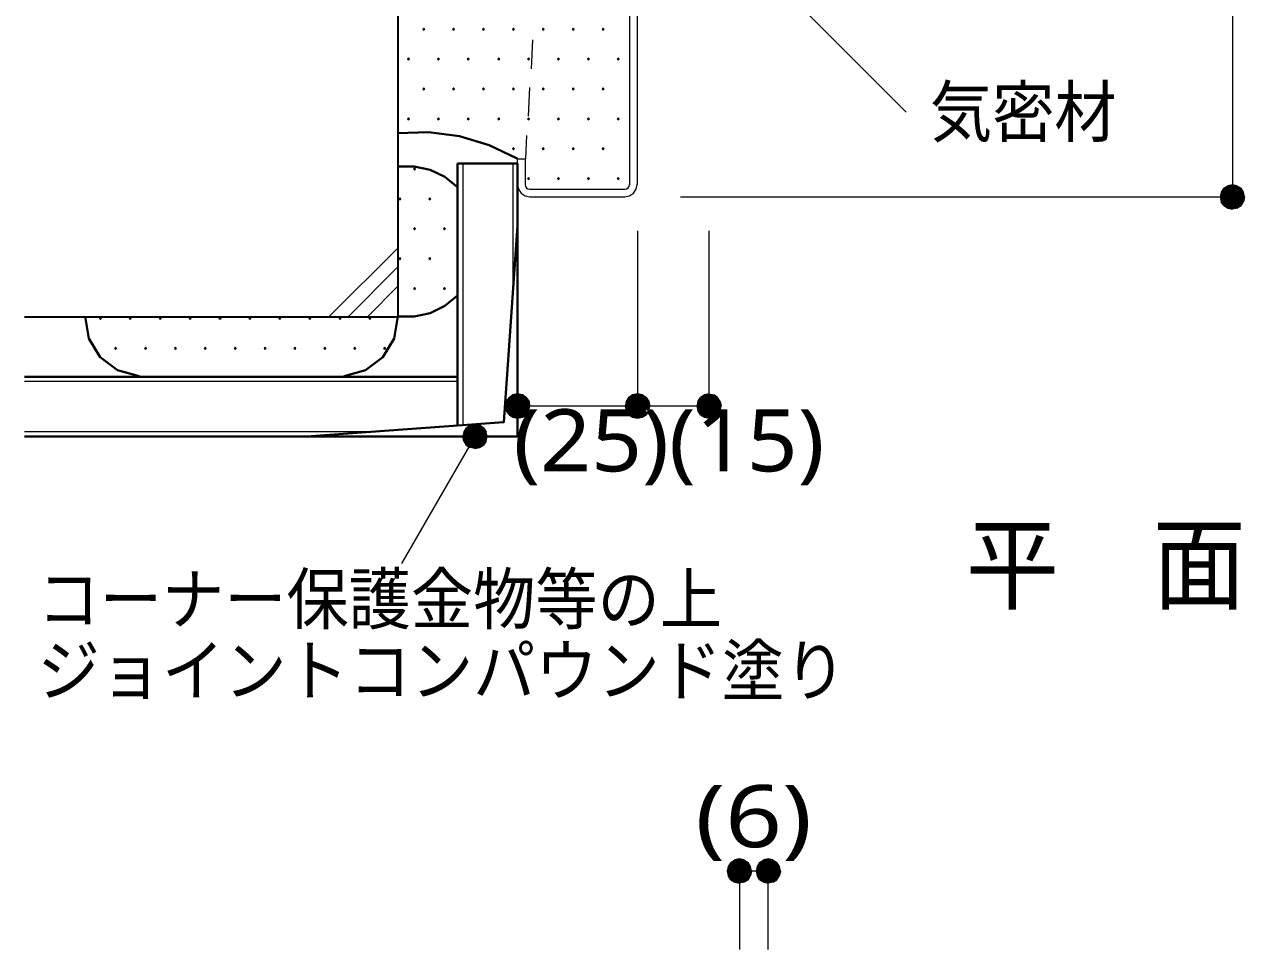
# Model space of a CAD drawing. Header units: millimetres. Extents: x 0 to 420, y 0 to 297.
# Drawn here: x 46.4 to 97.3, y 77.8 to 116.4 of the extents above; entities that cross this region are included whole.
import ezdxf
from ezdxf.enums import TextEntityAlignment as Align

# ---------------------------------------------------------------- set-up
doc = ezdxf.new("R2010")
doc.units = ezdxf.units.MM
doc.styles.add('kst32b', font='NotoSansJP-Variable.ttf')

msp = doc.modelspace()

# ---------------------------------------------------------------- hatches: boundary and pattern name
for points in [[(63.056, 116.268), (63.034, 116.247), (63.013, 116.226), (63.034, 116.205), (63.056, 116.184), (63.077, 116.205), (63.098, 116.226), (63.077, 116.247), (63.056, 116.268)], [(64.304, 116.268), (64.283, 116.247), (64.262, 116.226), (64.283, 116.205), (64.304, 116.184), (64.326, 116.205), (64.347, 116.226), (64.326, 116.247), (64.304, 116.268)], [(65.553, 116.268), (65.532, 116.247), (65.511, 116.226), (65.532, 116.205), (65.553, 116.184), (65.574, 116.205), (65.596, 116.226), (65.574, 116.247), (65.553, 116.268)], [(66.802, 116.268), (66.781, 116.247), (66.76, 116.226), (66.781, 116.205), (66.802, 116.184), (66.823, 116.205), (66.844, 116.226), (66.823, 116.247), (66.802, 116.268)], [(68.051, 116.268), (68.03, 116.247), (68.009, 116.226), (68.03, 116.205), (68.051, 116.184), (68.072, 116.205), (68.093, 116.226), (68.072, 116.247), (68.051, 116.268)], [(69.3, 116.268), (69.279, 116.247), (69.257, 116.226), (69.279, 116.205), (69.3, 116.184), (69.321, 116.205), (69.342, 116.226), (69.321, 116.247), (69.3, 116.268)], [(70.549, 116.268), (70.527, 116.247), (70.506, 116.226), (70.527, 116.205), (70.549, 116.184), (70.57, 116.205), (70.591, 116.226), (70.57, 116.247), (70.549, 116.268)], [(62.421, 115.02), (62.399, 114.998), (62.378, 114.977), (62.399, 114.956), (62.421, 114.935), (62.442, 114.956), (62.463, 114.977), (62.442, 114.998), (62.421, 115.02)], [(63.669, 115.02), (63.648, 114.998), (63.627, 114.977), (63.648, 114.956), (63.669, 114.935), (63.691, 114.956), (63.712, 114.977), (63.691, 114.998), (63.669, 115.02)], [(64.918, 115.02), (64.897, 114.998), (64.876, 114.977), (64.897, 114.956), (64.918, 114.935), (64.939, 114.956), (64.961, 114.977), (64.939, 114.998), (64.918, 115.02)], [(66.188, 115.02), (66.167, 114.998), (66.146, 114.977), (66.167, 114.956), (66.188, 114.935), (66.209, 114.956), (66.231, 114.977), (66.209, 114.998), (66.188, 115.02)], [(67.437, 115.02), (67.416, 114.998), (67.395, 114.977), (67.416, 114.956), (67.437, 114.935), (67.458, 114.956), (67.479, 114.977), (67.458, 114.998), (67.437, 115.02)], [(68.686, 115.02), (68.665, 114.998), (68.644, 114.977), (68.665, 114.956), (68.686, 114.935), (68.707, 114.956), (68.728, 114.977), (68.707, 114.998), (68.686, 115.02)], [(69.935, 115.02), (69.913, 114.998), (69.892, 114.977), (69.913, 114.956), (69.935, 114.935), (69.956, 114.956), (69.977, 114.977), (69.956, 114.998), (69.935, 115.02)], [(71.184, 115.02), (71.162, 114.998), (71.141, 114.977), (71.162, 114.956), (71.184, 114.935), (71.205, 114.956), (71.226, 114.977), (71.205, 114.998), (71.184, 115.02)], [(63.056, 113.771), (63.034, 113.75), (63.013, 113.729), (63.034, 113.707), (63.056, 113.686), (63.077, 113.707), (63.098, 113.729), (63.077, 113.75), (63.056, 113.771)], [(64.304, 113.771), (64.283, 113.75), (64.262, 113.729), (64.283, 113.707), (64.304, 113.686), (64.326, 113.707), (64.347, 113.729), (64.326, 113.75), (64.304, 113.771)], [(65.553, 113.771), (65.532, 113.75), (65.511, 113.729), (65.532, 113.707), (65.553, 113.686), (65.574, 113.707), (65.596, 113.729), (65.574, 113.75), (65.553, 113.771)], [(66.802, 113.771), (66.781, 113.75), (66.76, 113.729), (66.781, 113.707), (66.802, 113.686), (66.823, 113.707), (66.844, 113.729), (66.823, 113.75), (66.802, 113.771)], [(68.051, 113.771), (68.03, 113.75), (68.009, 113.729), (68.03, 113.707), (68.051, 113.686), (68.072, 113.707), (68.093, 113.729), (68.072, 113.75), (68.051, 113.771)], [(69.3, 113.771), (69.279, 113.75), (69.257, 113.729), (69.279, 113.707), (69.3, 113.686), (69.321, 113.707), (69.342, 113.729), (69.321, 113.75), (69.3, 113.771)], [(70.549, 113.771), (70.527, 113.75), (70.506, 113.729), (70.527, 113.707), (70.549, 113.686), (70.57, 113.707), (70.591, 113.729), (70.57, 113.75), (70.549, 113.771)], [(62.421, 112.522), (62.399, 112.501), (62.378, 112.48), (62.399, 112.459), (62.421, 112.437), (62.442, 112.459), (62.463, 112.48), (62.442, 112.501), (62.421, 112.522)], [(63.669, 112.522), (63.648, 112.501), (63.627, 112.48), (63.648, 112.459), (63.669, 112.437), (63.691, 112.459), (63.712, 112.48), (63.691, 112.501), (63.669, 112.522)], [(64.918, 112.522), (64.897, 112.501), (64.876, 112.48), (64.897, 112.459), (64.918, 112.437), (64.939, 112.459), (64.961, 112.48), (64.939, 112.501), (64.918, 112.522)], [(66.188, 112.522), (66.167, 112.501), (66.146, 112.48), (66.167, 112.459), (66.188, 112.437), (66.209, 112.459), (66.231, 112.48), (66.209, 112.501), (66.188, 112.522)], [(67.437, 112.522), (67.416, 112.501), (67.395, 112.48), (67.416, 112.459), (67.437, 112.437), (67.458, 112.459), (67.479, 112.48), (67.458, 112.501), (67.437, 112.522)], [(68.686, 112.522), (68.665, 112.501), (68.644, 112.48), (68.665, 112.459), (68.686, 112.437), (68.707, 112.459), (68.728, 112.48), (68.707, 112.501), (68.686, 112.522)], [(69.935, 112.522), (69.913, 112.501), (69.892, 112.48), (69.913, 112.459), (69.935, 112.437), (69.956, 112.459), (69.977, 112.48), (69.956, 112.501), (69.935, 112.522)], [(71.184, 112.522), (71.162, 112.501), (71.141, 112.48), (71.162, 112.459), (71.184, 112.437), (71.205, 112.459), (71.226, 112.48), (71.205, 112.501), (71.184, 112.522)], [(66.802, 111.273), (66.781, 111.252), (66.76, 111.231), (66.781, 111.21), (66.802, 111.188), (66.823, 111.21), (66.844, 111.231), (66.823, 111.252), (66.802, 111.273)], [(68.051, 111.273), (68.03, 111.252), (68.009, 111.231), (68.03, 111.21), (68.051, 111.188), (68.072, 111.21), (68.093, 111.231), (68.072, 111.252), (68.051, 111.273)], [(69.3, 111.273), (69.279, 111.252), (69.257, 111.231), (69.279, 111.21), (69.3, 111.188), (69.321, 111.21), (69.342, 111.231), (69.321, 111.252), (69.3, 111.273)], [(70.549, 111.273), (70.527, 111.252), (70.506, 111.231), (70.527, 111.21), (70.549, 111.188), (70.57, 111.21), (70.591, 111.231), (70.57, 111.252), (70.549, 111.273)], [(62.675, 110.427), (62.653, 110.405), (62.632, 110.384), (62.653, 110.363), (62.675, 110.342), (62.696, 110.363), (62.717, 110.384), (62.696, 110.405), (62.675, 110.427)], [(67.437, 110.024), (67.416, 110.003), (67.395, 109.982), (67.416, 109.961), (67.437, 109.94), (67.458, 109.961), (67.479, 109.982), (67.458, 110.003), (67.437, 110.024)], [(68.686, 110.024), (68.665, 110.003), (68.644, 109.982), (68.665, 109.961), (68.686, 109.94), (68.707, 109.961), (68.728, 109.982), (68.707, 110.003), (68.686, 110.024)], [(69.935, 110.024), (69.913, 110.003), (69.892, 109.982), (69.913, 109.961), (69.935, 109.94), (69.956, 109.961), (69.977, 109.982), (69.956, 110.003), (69.935, 110.024)], [(71.184, 110.024), (71.162, 110.003), (71.141, 109.982), (71.162, 109.961), (71.184, 109.94), (71.205, 109.961), (71.226, 109.982), (71.205, 110.003), (71.184, 110.024)], [(62.061, 109.178), (62.04, 109.156), (62.018, 109.135), (62.04, 109.114), (62.061, 109.093), (62.082, 109.114), (62.103, 109.135), (62.082, 109.156), (62.061, 109.178)], [(63.31, 109.178), (63.288, 109.156), (63.267, 109.135), (63.288, 109.114), (63.31, 109.093), (63.331, 109.114), (63.352, 109.135), (63.331, 109.156), (63.31, 109.178)], [(96.372, 109.411), (96.329, 109.22), (96.837, 109.22), (96.372, 109.411)], [(62.675, 107.929), (62.653, 107.908), (62.632, 107.887), (62.653, 107.865), (62.675, 107.844), (62.696, 107.865), (62.717, 107.887), (62.696, 107.908), (62.675, 107.929)], [(63.923, 107.929), (63.902, 107.908), (63.881, 107.887), (63.902, 107.865), (63.923, 107.844), (63.945, 107.865), (63.966, 107.887), (63.945, 107.908), (63.923, 107.929)], [(62.061, 106.68), (62.04, 106.659), (62.018, 106.638), (62.04, 106.616), (62.061, 106.595), (62.082, 106.616), (62.103, 106.638), (62.082, 106.659), (62.061, 106.68)], [(63.31, 106.68), (63.288, 106.659), (63.267, 106.638), (63.288, 106.616), (63.31, 106.595), (63.331, 106.616), (63.352, 106.638), (63.331, 106.659), (63.31, 106.68)], [(62.675, 105.431), (62.653, 105.41), (62.632, 105.389), (62.653, 105.368), (62.675, 105.346), (62.696, 105.368), (62.717, 105.389), (62.696, 105.41), (62.675, 105.431)], [(63.923, 105.431), (63.902, 105.41), (63.881, 105.389), (63.902, 105.368), (63.923, 105.346), (63.945, 105.368), (63.966, 105.389), (63.945, 105.41), (63.923, 105.431)], [(49.551, 104.182), (49.53, 104.161), (49.509, 104.14), (49.53, 104.119), (49.551, 104.098), (49.572, 104.119), (49.594, 104.14), (49.572, 104.161), (49.551, 104.182)], [(50.8, 104.182), (50.779, 104.161), (50.758, 104.14), (50.779, 104.119), (50.8, 104.098), (50.821, 104.119), (50.842, 104.14), (50.821, 104.161), (50.8, 104.182)], [(52.049, 104.182), (52.028, 104.161), (52.007, 104.14), (52.028, 104.119), (52.049, 104.098), (52.07, 104.119), (52.091, 104.14), (52.07, 104.161), (52.049, 104.182)], [(53.298, 104.182), (53.277, 104.161), (53.255, 104.14), (53.277, 104.119), (53.298, 104.098), (53.319, 104.119), (53.34, 104.14), (53.319, 104.161), (53.298, 104.182)], [(54.546, 104.182), (54.525, 104.161), (54.504, 104.14), (54.525, 104.119), (54.546, 104.098), (54.568, 104.119), (54.589, 104.14), (54.568, 104.161), (54.546, 104.182)], [(55.795, 104.182), (55.774, 104.161), (55.753, 104.14), (55.774, 104.119), (55.795, 104.098), (55.816, 104.119), (55.838, 104.14), (55.816, 104.161), (55.795, 104.182)], [(57.044, 104.182), (57.023, 104.161), (57.002, 104.14), (57.023, 104.119), (57.044, 104.098), (57.065, 104.119), (57.087, 104.14), (57.065, 104.161), (57.044, 104.182)], [(58.293, 104.182), (58.272, 104.161), (58.251, 104.14), (58.272, 104.119), (58.293, 104.098), (58.314, 104.119), (58.335, 104.14), (58.314, 104.161), (58.293, 104.182)], [(59.563, 104.182), (59.542, 104.161), (59.521, 104.14), (59.542, 104.119), (59.563, 104.098), (59.584, 104.119), (59.605, 104.14), (59.584, 104.161), (59.563, 104.182)], [(60.812, 104.182), (60.791, 104.161), (60.77, 104.14), (60.791, 104.119), (60.812, 104.098), (60.833, 104.119), (60.854, 104.14), (60.833, 104.161), (60.812, 104.182)], [(50.186, 102.934), (50.165, 102.912), (50.144, 102.891), (50.165, 102.87), (50.186, 102.849), (50.207, 102.87), (50.229, 102.891), (50.207, 102.912), (50.186, 102.934)], [(51.435, 102.934), (51.414, 102.912), (51.393, 102.891), (51.414, 102.87), (51.435, 102.849), (51.456, 102.87), (51.477, 102.891), (51.456, 102.912), (51.435, 102.934)], [(52.684, 102.934), (52.663, 102.912), (52.641, 102.891), (52.663, 102.87), (52.684, 102.849), (52.705, 102.87), (52.726, 102.891), (52.705, 102.912), (52.684, 102.934)], [(53.933, 102.934), (53.912, 102.912), (53.89, 102.891), (53.912, 102.87), (53.933, 102.849), (53.954, 102.87), (53.975, 102.891), (53.954, 102.912), (53.933, 102.934)], [(55.182, 102.934), (55.16, 102.912), (55.139, 102.891), (55.16, 102.87), (55.182, 102.849), (55.203, 102.87), (55.224, 102.891), (55.203, 102.912), (55.182, 102.934)], [(56.43, 102.934), (56.409, 102.912), (56.388, 102.891), (56.409, 102.87), (56.43, 102.849), (56.452, 102.87), (56.473, 102.891), (56.452, 102.912), (56.43, 102.934)], [(57.679, 102.934), (57.658, 102.912), (57.637, 102.891), (57.658, 102.87), (57.679, 102.849), (57.7, 102.87), (57.721, 102.891), (57.7, 102.912), (57.679, 102.934)], [(58.928, 102.934), (58.907, 102.912), (58.886, 102.891), (58.907, 102.87), (58.928, 102.849), (58.949, 102.87), (58.97, 102.891), (58.949, 102.912), (58.928, 102.934)], [(60.177, 102.934), (60.156, 102.912), (60.135, 102.891), (60.156, 102.87), (60.177, 102.849), (60.198, 102.87), (60.219, 102.891), (60.198, 102.912), (60.177, 102.934)], [(61.426, 102.934), (61.404, 102.912), (61.383, 102.891), (61.404, 102.87), (61.426, 102.849), (61.447, 102.87), (61.468, 102.891), (61.447, 102.912), (61.426, 102.934)], [(67.183, 100.944), (66.971, 100.986), (66.971, 100.478), (67.183, 100.944)], [(66.781, 100.012), (66.971, 99.97), (66.971, 100.478), (66.781, 100.012)], [(71.776, 100.012), (71.988, 99.97), (71.988, 100.478), (71.776, 100.012)], [(74.782, 100.012), (74.972, 99.97), (74.972, 100.478), (74.782, 100.012)], [(65.384, 99.674), (65.193, 99.716), (65.193, 99.208), (65.384, 99.674)], [(75.777, 81.238), (75.734, 81.047), (76.242, 81.047), (75.777, 81.238)], [(76.983, 81.238), (76.941, 81.047), (77.449, 81.047), (76.983, 81.238)]]:
    msp.add_hatch(color=7).paths.add_polyline_path(points)
h = msp.add_hatch(color=7)
h.paths.add_polyline_path([(96.837, 109.728), (96.647, 109.686), (96.837, 109.22), (96.837, 109.728)])
h.paths.add_polyline_path([(96.647, 109.686), (96.837, 109.22), (96.478, 109.58), (96.647, 109.686)])
h.paths.add_polyline_path([(96.837, 109.22), (96.478, 109.58), (96.372, 109.411), (96.837, 109.22)])
h = msp.add_hatch(color=7)
h.paths.add_polyline_path([(97.303, 109.411), (97.197, 109.58), (96.837, 109.22), (97.303, 109.411)])
h.paths.add_polyline_path([(97.197, 109.58), (96.837, 109.22), (97.028, 109.686), (97.197, 109.58)])
h.paths.add_polyline_path([(96.837, 109.22), (97.028, 109.686), (96.837, 109.728), (96.837, 109.22)])
h = msp.add_hatch(color=7)
h.paths.add_polyline_path([(96.329, 109.22), (96.372, 109.008), (96.837, 109.22), (96.329, 109.22)])
h.paths.add_polyline_path([(96.372, 109.008), (96.837, 109.22), (96.478, 108.86), (96.372, 109.008)])
h.paths.add_polyline_path([(96.837, 109.22), (96.478, 108.86), (96.647, 108.754), (96.837, 109.22)])
h = msp.add_hatch(color=7)
h.paths.add_polyline_path([(96.647, 108.754), (96.837, 108.712), (96.837, 109.22), (96.647, 108.754)])
h.paths.add_polyline_path([(96.837, 108.712), (96.837, 109.22), (97.028, 108.754), (96.837, 108.712)])
h.paths.add_polyline_path([(96.837, 109.22), (97.028, 108.754), (97.197, 108.86), (96.837, 109.22)])
h = msp.add_hatch(color=7)
h.paths.add_polyline_path([(97.197, 108.86), (97.303, 109.008), (96.837, 109.22), (97.197, 108.86)])
h.paths.add_polyline_path([(97.303, 109.008), (96.837, 109.22), (97.346, 109.22), (97.303, 109.008)])
h.paths.add_polyline_path([(96.837, 109.22), (97.346, 109.22), (97.303, 109.411), (96.837, 109.22)])
h = msp.add_hatch(color=7)
h.paths.add_polyline_path([(66.781, 100.944), (66.633, 100.838), (66.971, 100.478), (66.781, 100.944)])
h.paths.add_polyline_path([(66.633, 100.838), (66.971, 100.478), (66.506, 100.669), (66.633, 100.838)])
h.paths.add_polyline_path([(66.971, 100.478), (66.506, 100.669), (66.485, 100.478), (66.971, 100.478)])
h = msp.add_hatch(color=7)
h.paths.add_polyline_path([(66.971, 100.986), (66.781, 100.944), (66.971, 100.478), (66.971, 100.986)])
h.paths.add_polyline_path([(66.781, 100.944), (66.971, 100.478), (66.633, 100.838), (66.781, 100.944)])
h.paths.add_polyline_path([(66.971, 100.478), (66.633, 100.838), (66.506, 100.669), (66.971, 100.478)])
h = msp.add_hatch(color=7)
h.paths.add_polyline_path([(67.331, 100.838), (67.183, 100.944), (66.971, 100.478), (67.331, 100.838)])
h.paths.add_polyline_path([(67.183, 100.944), (66.971, 100.478), (66.971, 100.986), (67.183, 100.944)])
h.paths.add_polyline_path([(66.971, 100.478), (66.971, 100.986), (66.781, 100.944), (66.971, 100.478)])
h = msp.add_hatch(color=7)
h.paths.add_polyline_path([(67.479, 100.478), (67.458, 100.669), (66.971, 100.478), (67.479, 100.478)])
h.paths.add_polyline_path([(67.458, 100.669), (66.971, 100.478), (67.331, 100.838), (67.458, 100.669)])
h.paths.add_polyline_path([(66.971, 100.478), (67.331, 100.838), (67.183, 100.944), (66.971, 100.478)])
h = msp.add_hatch(color=7)
h.paths.add_polyline_path([(71.776, 100.944), (71.628, 100.838), (71.988, 100.478), (71.776, 100.944)])
h.paths.add_polyline_path([(71.628, 100.838), (71.988, 100.478), (71.522, 100.669), (71.628, 100.838)])
h.paths.add_polyline_path([(71.988, 100.478), (71.522, 100.669), (71.48, 100.478), (71.988, 100.478)])
h = msp.add_hatch(color=7)
h.paths.add_polyline_path([(71.988, 100.986), (71.776, 100.944), (71.988, 100.478), (71.988, 100.986)])
h.paths.add_polyline_path([(71.776, 100.944), (71.988, 100.478), (71.628, 100.838), (71.776, 100.944)])
h.paths.add_polyline_path([(71.988, 100.478), (71.628, 100.838), (71.522, 100.669), (71.988, 100.478)])
h = msp.add_hatch(color=7)
h.paths.add_polyline_path([(72.178, 100.944), (71.988, 100.986), (71.988, 100.478), (72.178, 100.944)])
h.paths.add_polyline_path([(71.988, 100.986), (71.988, 100.478), (71.776, 100.944), (71.988, 100.986)])
h.paths.add_polyline_path([(71.988, 100.478), (71.776, 100.944), (71.628, 100.838), (71.988, 100.478)])
h = msp.add_hatch(color=7)
h.paths.add_polyline_path([(72.348, 100.838), (72.178, 100.944), (71.988, 100.478), (72.348, 100.838)])
h.paths.add_polyline_path([(72.178, 100.944), (71.988, 100.478), (71.988, 100.986), (72.178, 100.944)])
h.paths.add_polyline_path([(71.988, 100.478), (71.988, 100.986), (71.776, 100.944), (71.988, 100.478)])
h = msp.add_hatch(color=7)
h.paths.add_polyline_path([(72.348, 100.838), (72.178, 100.944), (71.988, 100.478), (72.348, 100.838)])
h.paths.add_polyline_path([(72.178, 100.944), (71.988, 100.478), (71.988, 100.986), (72.178, 100.944)])
h = msp.add_hatch(color=7)
h.paths.add_polyline_path([(72.496, 100.478), (72.454, 100.669), (71.988, 100.478), (72.496, 100.478)])
h.paths.add_polyline_path([(72.454, 100.669), (71.988, 100.478), (72.348, 100.838), (72.454, 100.669)])
h.paths.add_polyline_path([(71.988, 100.478), (72.348, 100.838), (72.178, 100.944), (71.988, 100.478)])
h = msp.add_hatch(color=7)
h.paths.add_polyline_path([(74.782, 100.944), (74.612, 100.838), (74.972, 100.478), (74.782, 100.944)])
h.paths.add_polyline_path([(74.612, 100.838), (74.972, 100.478), (74.507, 100.669), (74.612, 100.838)])
h.paths.add_polyline_path([(74.972, 100.478), (74.507, 100.669), (74.464, 100.478), (74.972, 100.478)])
h = msp.add_hatch(color=7)
h.paths.add_polyline_path([(75.332, 100.838), (75.184, 100.944), (74.972, 100.478), (75.332, 100.838)])
h.paths.add_polyline_path([(75.184, 100.944), (74.972, 100.478), (74.972, 100.986), (75.184, 100.944)])
h.paths.add_polyline_path([(74.972, 100.478), (74.972, 100.986), (74.782, 100.944), (74.972, 100.478)])
h = msp.add_hatch(color=7)
h.paths.add_polyline_path([(66.506, 100.669), (66.485, 100.478), (66.971, 100.478), (66.506, 100.669)])
h.paths.add_polyline_path([(66.485, 100.478), (66.971, 100.478), (66.506, 100.288), (66.485, 100.478)])
h.paths.add_polyline_path([(66.971, 100.478), (66.506, 100.288), (66.633, 100.118), (66.971, 100.478)])
h = msp.add_hatch(color=7)
h.paths.add_polyline_path([(66.485, 100.478), (66.506, 100.288), (66.971, 100.478), (66.485, 100.478)])
h.paths.add_polyline_path([(66.506, 100.288), (66.971, 100.478), (66.633, 100.118), (66.506, 100.288)])
h.paths.add_polyline_path([(66.971, 100.478), (66.633, 100.118), (66.781, 100.012), (66.971, 100.478)])
h = msp.add_hatch(color=7)
h.paths.add_polyline_path([(66.633, 100.118), (66.781, 100.012), (66.971, 100.478), (66.633, 100.118)])
h.paths.add_polyline_path([(66.781, 100.012), (66.971, 100.478), (66.971, 99.97), (66.781, 100.012)])
h.paths.add_polyline_path([(66.971, 100.478), (66.971, 99.97), (67.183, 100.012), (66.971, 100.478)])
h = msp.add_hatch(color=7)
h.paths.add_polyline_path([(67.458, 100.288), (67.479, 100.478), (66.971, 100.478), (67.458, 100.288)])
h.paths.add_polyline_path([(67.479, 100.478), (66.971, 100.478), (67.458, 100.669), (67.479, 100.478)])
h.paths.add_polyline_path([(66.971, 100.478), (67.458, 100.669), (67.331, 100.838), (66.971, 100.478)])
h = msp.add_hatch(color=7)
h.paths.add_polyline_path([(66.971, 99.97), (67.183, 100.012), (66.971, 100.478), (66.971, 99.97)])
h.paths.add_polyline_path([(67.183, 100.012), (66.971, 100.478), (67.331, 100.118), (67.183, 100.012)])
h.paths.add_polyline_path([(66.971, 100.478), (67.331, 100.118), (67.458, 100.288), (66.971, 100.478)])
h = msp.add_hatch(color=7)
h.paths.add_polyline_path([(67.183, 100.012), (67.331, 100.118), (66.971, 100.478), (67.183, 100.012)])
h.paths.add_polyline_path([(67.331, 100.118), (66.971, 100.478), (67.458, 100.288), (67.331, 100.118)])
h.paths.add_polyline_path([(66.971, 100.478), (67.458, 100.288), (67.479, 100.478), (66.971, 100.478)])
h = msp.add_hatch(color=7)
h.paths.add_polyline_path([(71.628, 100.838), (71.522, 100.669), (71.988, 100.478), (71.628, 100.838)])
h.paths.add_polyline_path([(71.522, 100.669), (71.988, 100.478), (71.48, 100.478), (71.522, 100.669)])
h.paths.add_polyline_path([(71.988, 100.478), (71.48, 100.478), (71.522, 100.288), (71.988, 100.478)])
h = msp.add_hatch(color=7)
h.paths.add_polyline_path([(71.522, 100.669), (71.48, 100.478), (71.988, 100.478), (71.522, 100.669)])
h.paths.add_polyline_path([(71.48, 100.478), (71.988, 100.478), (71.522, 100.288), (71.48, 100.478)])
h.paths.add_polyline_path([(71.988, 100.478), (71.522, 100.288), (71.628, 100.118), (71.988, 100.478)])
h = msp.add_hatch(color=7)
h.paths.add_polyline_path([(71.48, 100.478), (71.522, 100.288), (71.988, 100.478), (71.48, 100.478)])
h.paths.add_polyline_path([(71.522, 100.288), (71.988, 100.478), (71.628, 100.118), (71.522, 100.288)])
h.paths.add_polyline_path([(71.988, 100.478), (71.628, 100.118), (71.776, 100.012), (71.988, 100.478)])
h = msp.add_hatch(color=7)
h.paths.add_polyline_path([(71.522, 100.288), (71.628, 100.118), (71.988, 100.478), (71.522, 100.288)])
h.paths.add_polyline_path([(71.628, 100.118), (71.988, 100.478), (71.776, 100.012), (71.628, 100.118)])
h.paths.add_polyline_path([(71.988, 100.478), (71.776, 100.012), (71.988, 99.97), (71.988, 100.478)])
h = msp.add_hatch(color=7)
h.paths.add_polyline_path([(71.628, 100.118), (71.776, 100.012), (71.988, 100.478), (71.628, 100.118)])
h.paths.add_polyline_path([(71.776, 100.012), (71.988, 100.478), (71.988, 99.97), (71.776, 100.012)])
h.paths.add_polyline_path([(71.988, 100.478), (71.988, 99.97), (72.178, 100.012), (71.988, 100.478)])
h = msp.add_hatch(color=7)
h.paths.add_polyline_path([(72.454, 100.288), (72.496, 100.478), (71.988, 100.478), (72.454, 100.288)])
h.paths.add_polyline_path([(72.496, 100.478), (71.988, 100.478), (72.454, 100.669), (72.496, 100.478)])
h.paths.add_polyline_path([(71.988, 100.478), (72.454, 100.669), (72.348, 100.838), (71.988, 100.478)])
h = msp.add_hatch(color=7)
h.paths.add_polyline_path([(72.454, 100.288), (72.496, 100.478), (71.988, 100.478), (72.454, 100.288)])
h.paths.add_polyline_path([(72.496, 100.478), (71.988, 100.478), (72.454, 100.669), (72.496, 100.478)])
h.paths.add_polyline_path([(71.988, 100.478), (72.454, 100.669), (72.348, 100.838), (71.988, 100.478)])
h = msp.add_hatch(color=7)
h.paths.add_polyline_path([(72.178, 100.012), (72.348, 100.118), (71.988, 100.478), (72.178, 100.012)])
h.paths.add_polyline_path([(72.348, 100.118), (71.988, 100.478), (72.454, 100.288), (72.348, 100.118)])
h.paths.add_polyline_path([(71.988, 100.478), (72.454, 100.288), (72.496, 100.478), (71.988, 100.478)])
h = msp.add_hatch(color=7)
h.paths.add_polyline_path([(71.988, 99.97), (72.178, 100.012), (71.988, 100.478), (71.988, 99.97)])
h.paths.add_polyline_path([(72.178, 100.012), (71.988, 100.478), (72.348, 100.118), (72.178, 100.012)])
h.paths.add_polyline_path([(71.988, 100.478), (72.348, 100.118), (72.454, 100.288), (71.988, 100.478)])
h = msp.add_hatch(color=7)
h.paths.add_polyline_path([(71.988, 99.97), (72.178, 100.012), (71.988, 100.478), (71.988, 99.97)])
h.paths.add_polyline_path([(72.178, 100.012), (71.988, 100.478), (72.348, 100.118), (72.178, 100.012)])
h.paths.add_polyline_path([(71.988, 100.478), (72.348, 100.118), (72.454, 100.288), (71.988, 100.478)])
h = msp.add_hatch(color=7)
h.paths.add_polyline_path([(74.464, 100.478), (74.507, 100.288), (74.972, 100.478), (74.464, 100.478)])
h.paths.add_polyline_path([(74.507, 100.288), (74.972, 100.478), (74.612, 100.118), (74.507, 100.288)])
h.paths.add_polyline_path([(74.972, 100.478), (74.612, 100.118), (74.782, 100.012), (74.972, 100.478)])
h = msp.add_hatch(color=7)
h.paths.add_polyline_path([(75.438, 100.288), (75.48, 100.478), (74.972, 100.478), (75.438, 100.288)])
h.paths.add_polyline_path([(75.48, 100.478), (74.972, 100.478), (75.438, 100.669), (75.48, 100.478)])
h.paths.add_polyline_path([(74.972, 100.478), (75.438, 100.669), (75.332, 100.838), (74.972, 100.478)])
h = msp.add_hatch(color=7)
h.paths.add_polyline_path([(74.972, 99.97), (75.184, 100.012), (74.972, 100.478), (74.972, 99.97)])
h.paths.add_polyline_path([(75.184, 100.012), (74.972, 100.478), (75.332, 100.118), (75.184, 100.012)])
h.paths.add_polyline_path([(74.972, 100.478), (75.332, 100.118), (75.438, 100.288), (74.972, 100.478)])
h = msp.add_hatch(color=7)
h.paths.add_polyline_path([(64.728, 99.399), (64.685, 99.208), (65.193, 99.208), (64.728, 99.399)])
h.paths.add_polyline_path([(64.685, 99.208), (65.193, 99.208), (64.728, 99.018), (64.685, 99.208)])
h.paths.add_polyline_path([(65.193, 99.208), (64.728, 99.018), (64.834, 98.848), (65.193, 99.208)])
h = msp.add_hatch(color=7)
h.paths.add_polyline_path([(65.193, 99.716), (65.003, 99.674), (65.193, 99.208), (65.193, 99.716)])
h.paths.add_polyline_path([(65.003, 99.674), (65.193, 99.208), (64.834, 99.568), (65.003, 99.674)])
h.paths.add_polyline_path([(65.193, 99.208), (64.834, 99.568), (64.728, 99.399), (65.193, 99.208)])
h = msp.add_hatch(color=7)
h.paths.add_polyline_path([(65.701, 99.208), (65.659, 99.399), (65.193, 99.208), (65.701, 99.208)])
h.paths.add_polyline_path([(65.659, 99.399), (65.193, 99.208), (65.553, 99.568), (65.659, 99.399)])
h.paths.add_polyline_path([(65.193, 99.208), (65.553, 99.568), (65.384, 99.674), (65.193, 99.208)])
h = msp.add_hatch(color=7)
h.paths.add_polyline_path([(64.834, 98.848), (65.003, 98.743), (65.193, 99.208), (64.834, 98.848)])
h.paths.add_polyline_path([(65.003, 98.743), (65.193, 99.208), (65.193, 98.7), (65.003, 98.743)])
h.paths.add_polyline_path([(65.193, 99.208), (65.193, 98.7), (65.384, 98.743), (65.193, 99.208)])
h = msp.add_hatch(color=7)
h.paths.add_polyline_path([(65.384, 98.743), (65.553, 98.848), (65.193, 99.208), (65.384, 98.743)])
h.paths.add_polyline_path([(65.553, 98.848), (65.193, 99.208), (65.659, 99.018), (65.553, 98.848)])
h.paths.add_polyline_path([(65.193, 99.208), (65.659, 99.018), (65.701, 99.208), (65.193, 99.208)])
h = msp.add_hatch(color=7)
h.paths.add_polyline_path([(76.242, 81.555), (76.052, 81.513), (76.242, 81.047), (76.242, 81.555)])
h.paths.add_polyline_path([(76.052, 81.513), (76.242, 81.047), (75.883, 81.407), (76.052, 81.513)])
h.paths.add_polyline_path([(76.242, 81.047), (75.883, 81.407), (75.777, 81.238), (76.242, 81.047)])
h = msp.add_hatch(color=7)
h.paths.add_polyline_path([(76.708, 81.238), (76.602, 81.407), (76.242, 81.047), (76.708, 81.238)])
h.paths.add_polyline_path([(76.602, 81.407), (76.242, 81.047), (76.433, 81.513), (76.602, 81.407)])
h.paths.add_polyline_path([(76.242, 81.047), (76.433, 81.513), (76.242, 81.555), (76.242, 81.047)])
h = msp.add_hatch(color=7)
h.paths.add_polyline_path([(77.449, 81.555), (77.258, 81.513), (77.449, 81.047), (77.449, 81.555)])
h.paths.add_polyline_path([(77.258, 81.513), (77.449, 81.047), (77.089, 81.407), (77.258, 81.513)])
h.paths.add_polyline_path([(77.449, 81.047), (77.089, 81.407), (76.983, 81.238), (77.449, 81.047)])
h = msp.add_hatch(color=7)
h.paths.add_polyline_path([(77.915, 81.238), (77.809, 81.407), (77.449, 81.047), (77.915, 81.238)])
h.paths.add_polyline_path([(77.809, 81.407), (77.449, 81.047), (77.639, 81.513), (77.809, 81.407)])
h.paths.add_polyline_path([(77.449, 81.047), (77.639, 81.513), (77.449, 81.555), (77.449, 81.047)])
h = msp.add_hatch(color=7)
h.paths.add_polyline_path([(75.734, 81.047), (75.777, 80.857), (76.242, 81.047), (75.734, 81.047)])
h.paths.add_polyline_path([(75.777, 80.857), (76.242, 81.047), (75.883, 80.687), (75.777, 80.857)])
h.paths.add_polyline_path([(76.242, 81.047), (75.883, 80.687), (76.052, 80.581), (76.242, 81.047)])
h = msp.add_hatch(color=7)
h.paths.add_polyline_path([(76.052, 80.581), (76.242, 80.539), (76.242, 81.047), (76.052, 80.581)])
h.paths.add_polyline_path([(76.242, 80.539), (76.242, 81.047), (76.433, 80.581), (76.242, 80.539)])
h.paths.add_polyline_path([(76.242, 81.047), (76.433, 80.581), (76.602, 80.687), (76.242, 81.047)])
h = msp.add_hatch(color=7)
h.paths.add_polyline_path([(76.602, 80.687), (76.708, 80.857), (76.242, 81.047), (76.602, 80.687)])
h.paths.add_polyline_path([(76.708, 80.857), (76.242, 81.047), (76.75, 81.047), (76.708, 80.857)])
h.paths.add_polyline_path([(76.242, 81.047), (76.75, 81.047), (76.708, 81.238), (76.242, 81.047)])
h = msp.add_hatch(color=7)
h.paths.add_polyline_path([(76.941, 81.047), (76.983, 80.857), (77.449, 81.047), (76.941, 81.047)])
h.paths.add_polyline_path([(76.983, 80.857), (77.449, 81.047), (77.089, 80.687), (76.983, 80.857)])
h.paths.add_polyline_path([(77.449, 81.047), (77.089, 80.687), (77.258, 80.581), (77.449, 81.047)])
h = msp.add_hatch(color=7)
h.paths.add_polyline_path([(77.258, 80.581), (77.449, 80.539), (77.449, 81.047), (77.258, 80.581)])
h.paths.add_polyline_path([(77.449, 80.539), (77.449, 81.047), (77.639, 80.581), (77.449, 80.539)])
h.paths.add_polyline_path([(77.449, 81.047), (77.639, 80.581), (77.809, 80.687), (77.449, 81.047)])
h = msp.add_hatch(color=7)
h.paths.add_polyline_path([(77.809, 80.687), (77.915, 80.857), (77.449, 81.047), (77.809, 80.687)])
h.paths.add_polyline_path([(77.915, 80.857), (77.449, 81.047), (77.957, 81.047), (77.915, 80.857)])
h.paths.add_polyline_path([(77.449, 81.047), (77.957, 81.047), (77.915, 81.238), (77.449, 81.047)])

# ---------------------------------------------------------------- linework, layer by layer
at = {"lineweight": 13}
for points in [[(96.837, 133.202), (96.837, 109.22)], [(73.47, 122.492), (83.206, 112.755)], [(71.67, 109.728), (71.67, 117.602)], [(71.988, 109.728), (71.988, 117.602)], [(67.606, 115.782), (67.543, 114.575)], [(67.479, 113.792), (67.416, 112.586)], [(67.352, 111.781), (67.31, 110.807)], [(64.685, 110.617), (64.685, 99.674)], [(66.781, 110.617), (66.781, 105.22)], [(66.971, 109.728), (66.971, 110.807), (67.31, 110.807)], [(67.31, 109.728), (67.31, 110.807)], [(66.971, 109.739), (67.012, 109.537), (67.123, 109.372), (67.288, 109.261), (67.49, 109.22)], [(67.289, 109.739), (67.305, 109.66), (67.348, 109.596), (67.412, 109.553), (67.49, 109.537)], [(71.448, 109.537), (71.526, 109.553), (71.59, 109.596), (71.633, 109.66), (71.649, 109.739)], [(71.448, 109.22), (71.65, 109.261), (71.815, 109.372), (71.926, 109.537), (71.967, 109.739)], [(67.501, 109.537), (71.459, 109.537)], [(67.501, 109.22), (71.459, 109.22)], [(73.787, 109.22), (96.837, 109.22)], [(71.988, 107.802), (71.988, 100.478)], [(74.972, 107.802), (74.972, 100.478), (71.988, 100.478), (71.988, 100.245)], [(59.097, 104.204), (61.976, 107.082)], [(59.902, 104.204), (61.976, 106.299)], [(60.706, 104.204), (61.976, 105.495)], [(46.376, 101.515), (64.474, 101.515)], [(71.988, 100.478), (66.971, 100.478)], [(46.376, 99.42), (60.981, 99.42)], [(65.193, 99.208), (62.124, 93.895)], [(77.449, 77.766), (77.449, 81.047), (76.242, 81.047), (76.242, 77.766)]]:
    msp.add_lwpolyline(points, dxfattribs=at)
at = {"lineweight": 25}
for points in [[(61.976, 126.217), (61.976, 104.204)], [(46.376, 104.204), (61.976, 104.204)]]:
    msp.add_lwpolyline(points, dxfattribs=at)
at = {"lineweight": 0}
for points in [[(63.056, 116.268), (63.034, 116.247), (63.013, 116.226), (63.034, 116.205), (63.056, 116.184), (63.077, 116.205), (63.098, 116.226), (63.077, 116.247)], [(64.304, 116.268), (64.283, 116.247), (64.262, 116.226), (64.283, 116.205), (64.304, 116.184), (64.326, 116.205), (64.347, 116.226), (64.326, 116.247)], [(65.553, 116.268), (65.532, 116.247), (65.511, 116.226), (65.532, 116.205), (65.553, 116.184), (65.574, 116.205), (65.596, 116.226), (65.574, 116.247)], [(66.802, 116.268), (66.781, 116.247), (66.76, 116.226), (66.781, 116.205), (66.802, 116.184), (66.823, 116.205), (66.844, 116.226), (66.823, 116.247)], [(68.051, 116.268), (68.03, 116.247), (68.009, 116.226), (68.03, 116.205), (68.051, 116.184), (68.072, 116.205), (68.093, 116.226), (68.072, 116.247)], [(69.3, 116.268), (69.279, 116.247), (69.257, 116.226), (69.279, 116.205), (69.3, 116.184), (69.321, 116.205), (69.342, 116.226), (69.321, 116.247)], [(70.549, 116.268), (70.527, 116.247), (70.506, 116.226), (70.527, 116.205), (70.549, 116.184), (70.57, 116.205), (70.591, 116.226), (70.57, 116.247)], [(62.421, 115.02), (62.399, 114.998), (62.378, 114.977), (62.399, 114.956), (62.421, 114.935), (62.442, 114.956), (62.463, 114.977), (62.442, 114.998)], [(63.669, 115.02), (63.648, 114.998), (63.627, 114.977), (63.648, 114.956), (63.669, 114.935), (63.691, 114.956), (63.712, 114.977), (63.691, 114.998)], [(64.918, 115.02), (64.897, 114.998), (64.876, 114.977), (64.897, 114.956), (64.918, 114.935), (64.939, 114.956), (64.961, 114.977), (64.939, 114.998)], [(66.188, 115.02), (66.167, 114.998), (66.146, 114.977), (66.167, 114.956), (66.188, 114.935), (66.209, 114.956), (66.231, 114.977), (66.209, 114.998)], [(67.437, 115.02), (67.416, 114.998), (67.395, 114.977), (67.416, 114.956), (67.437, 114.935), (67.458, 114.956), (67.479, 114.977), (67.458, 114.998)], [(68.686, 115.02), (68.665, 114.998), (68.644, 114.977), (68.665, 114.956), (68.686, 114.935), (68.707, 114.956), (68.728, 114.977), (68.707, 114.998)], [(69.935, 115.02), (69.913, 114.998), (69.892, 114.977), (69.913, 114.956), (69.935, 114.935), (69.956, 114.956), (69.977, 114.977), (69.956, 114.998)], [(71.184, 115.02), (71.162, 114.998), (71.141, 114.977), (71.162, 114.956), (71.184, 114.935), (71.205, 114.956), (71.226, 114.977), (71.205, 114.998)], [(63.056, 113.771), (63.034, 113.75), (63.013, 113.729), (63.034, 113.707), (63.056, 113.686), (63.077, 113.707), (63.098, 113.729), (63.077, 113.75)], [(64.304, 113.771), (64.283, 113.75), (64.262, 113.729), (64.283, 113.707), (64.304, 113.686), (64.326, 113.707), (64.347, 113.729), (64.326, 113.75)], [(65.553, 113.771), (65.532, 113.75), (65.511, 113.729), (65.532, 113.707), (65.553, 113.686), (65.574, 113.707), (65.596, 113.729), (65.574, 113.75)], [(66.802, 113.771), (66.781, 113.75), (66.76, 113.729), (66.781, 113.707), (66.802, 113.686), (66.823, 113.707), (66.844, 113.729), (66.823, 113.75)], [(68.051, 113.771), (68.03, 113.75), (68.009, 113.729), (68.03, 113.707), (68.051, 113.686), (68.072, 113.707), (68.093, 113.729), (68.072, 113.75)], [(69.3, 113.771), (69.279, 113.75), (69.257, 113.729), (69.279, 113.707), (69.3, 113.686), (69.321, 113.707), (69.342, 113.729), (69.321, 113.75)], [(70.549, 113.771), (70.527, 113.75), (70.506, 113.729), (70.527, 113.707), (70.549, 113.686), (70.57, 113.707), (70.591, 113.729), (70.57, 113.75)], [(62.421, 112.522), (62.399, 112.501), (62.378, 112.48), (62.399, 112.459), (62.421, 112.437), (62.442, 112.459), (62.463, 112.48), (62.442, 112.501)], [(63.669, 112.522), (63.648, 112.501), (63.627, 112.48), (63.648, 112.459), (63.669, 112.437), (63.691, 112.459), (63.712, 112.48), (63.691, 112.501)], [(64.918, 112.522), (64.897, 112.501), (64.876, 112.48), (64.897, 112.459), (64.918, 112.437), (64.939, 112.459), (64.961, 112.48), (64.939, 112.501)], [(66.188, 112.522), (66.167, 112.501), (66.146, 112.48), (66.167, 112.459), (66.188, 112.437), (66.209, 112.459), (66.231, 112.48), (66.209, 112.501)], [(67.437, 112.522), (67.416, 112.501), (67.395, 112.48), (67.416, 112.459), (67.437, 112.437), (67.458, 112.459), (67.479, 112.48), (67.458, 112.501)], [(68.686, 112.522), (68.665, 112.501), (68.644, 112.48), (68.665, 112.459), (68.686, 112.437), (68.707, 112.459), (68.728, 112.48), (68.707, 112.501)], [(69.935, 112.522), (69.913, 112.501), (69.892, 112.48), (69.913, 112.459), (69.935, 112.437), (69.956, 112.459), (69.977, 112.48), (69.956, 112.501)], [(71.184, 112.522), (71.162, 112.501), (71.141, 112.48), (71.162, 112.459), (71.184, 112.437), (71.205, 112.459), (71.226, 112.48), (71.205, 112.501)], [(66.802, 111.273), (66.781, 111.252), (66.76, 111.231), (66.781, 111.21), (66.802, 111.188), (66.823, 111.21), (66.844, 111.231), (66.823, 111.252)], [(68.051, 111.273), (68.03, 111.252), (68.009, 111.231), (68.03, 111.21), (68.051, 111.188), (68.072, 111.21), (68.093, 111.231), (68.072, 111.252)], [(69.3, 111.273), (69.279, 111.252), (69.257, 111.231), (69.279, 111.21), (69.3, 111.188), (69.321, 111.21), (69.342, 111.231), (69.321, 111.252)], [(70.549, 111.273), (70.527, 111.252), (70.506, 111.231), (70.527, 111.21), (70.549, 111.188), (70.57, 111.21), (70.591, 111.231), (70.57, 111.252)], [(62.675, 110.427), (62.653, 110.405), (62.632, 110.384), (62.653, 110.363), (62.675, 110.342), (62.696, 110.363), (62.717, 110.384), (62.696, 110.405)], [(67.437, 110.024), (67.416, 110.003), (67.395, 109.982), (67.416, 109.961), (67.437, 109.94), (67.458, 109.961), (67.479, 109.982), (67.458, 110.003)], [(68.686, 110.024), (68.665, 110.003), (68.644, 109.982), (68.665, 109.961), (68.686, 109.94), (68.707, 109.961), (68.728, 109.982), (68.707, 110.003)], [(69.935, 110.024), (69.913, 110.003), (69.892, 109.982), (69.913, 109.961), (69.935, 109.94), (69.956, 109.961), (69.977, 109.982), (69.956, 110.003)], [(71.184, 110.024), (71.162, 110.003), (71.141, 109.982), (71.162, 109.961), (71.184, 109.94), (71.205, 109.961), (71.226, 109.982), (71.205, 110.003)], [(96.647, 109.686), (96.837, 109.22), (96.478, 109.58)], [(96.837, 109.728), (96.647, 109.686), (96.837, 109.22)], [(96.837, 109.22), (97.028, 109.686), (96.837, 109.728)], [(97.197, 109.58), (96.837, 109.22), (97.028, 109.686)], [(62.061, 109.178), (62.04, 109.156), (62.018, 109.135), (62.04, 109.114), (62.061, 109.093), (62.082, 109.114), (62.103, 109.135), (62.082, 109.156)], [(63.31, 109.178), (63.288, 109.156), (63.267, 109.135), (63.288, 109.114), (63.31, 109.093), (63.331, 109.114), (63.352, 109.135), (63.331, 109.156)], [(96.372, 109.411), (96.329, 109.22), (96.837, 109.22)], [(96.329, 109.22), (96.372, 109.008), (96.837, 109.22)], [(96.837, 109.22), (96.478, 109.58), (96.372, 109.411)], [(96.372, 109.008), (96.837, 109.22), (96.478, 108.86)], [(96.837, 109.22), (96.478, 108.86), (96.647, 108.754)], [(96.647, 108.754), (96.837, 108.712), (96.837, 109.22)], [(97.303, 109.411), (97.197, 109.58), (96.837, 109.22)], [(96.837, 109.22), (97.346, 109.22), (97.303, 109.411)], [(96.837, 108.712), (96.837, 109.22), (97.028, 108.754)], [(96.837, 109.22), (97.028, 108.754), (97.197, 108.86)], [(97.197, 108.86), (97.303, 109.008), (96.837, 109.22)], [(97.303, 109.008), (96.837, 109.22), (97.346, 109.22)], [(62.675, 107.929), (62.653, 107.908), (62.632, 107.887), (62.653, 107.865), (62.675, 107.844), (62.696, 107.865), (62.717, 107.887), (62.696, 107.908)], [(63.923, 107.929), (63.902, 107.908), (63.881, 107.887), (63.902, 107.865), (63.923, 107.844), (63.945, 107.865), (63.966, 107.887), (63.945, 107.908)], [(62.061, 106.68), (62.04, 106.659), (62.018, 106.638), (62.04, 106.616), (62.061, 106.595), (62.082, 106.616), (62.103, 106.638), (62.082, 106.659)], [(63.31, 106.68), (63.288, 106.659), (63.267, 106.638), (63.288, 106.616), (63.31, 106.595), (63.331, 106.616), (63.352, 106.638), (63.331, 106.659)], [(62.675, 105.431), (62.653, 105.41), (62.632, 105.389), (62.653, 105.368), (62.675, 105.346), (62.696, 105.368), (62.717, 105.389), (62.696, 105.41)], [(63.923, 105.431), (63.902, 105.41), (63.881, 105.389), (63.902, 105.368), (63.923, 105.346), (63.945, 105.368), (63.966, 105.389), (63.945, 105.41)], [(49.551, 104.182), (49.53, 104.161), (49.509, 104.14), (49.53, 104.119), (49.551, 104.098), (49.572, 104.119), (49.594, 104.14), (49.572, 104.161)], [(50.8, 104.182), (50.779, 104.161), (50.758, 104.14), (50.779, 104.119), (50.8, 104.098), (50.821, 104.119), (50.842, 104.14), (50.821, 104.161)], [(52.049, 104.182), (52.028, 104.161), (52.007, 104.14), (52.028, 104.119), (52.049, 104.098), (52.07, 104.119), (52.091, 104.14), (52.07, 104.161)], [(53.298, 104.182), (53.277, 104.161), (53.255, 104.14), (53.277, 104.119), (53.298, 104.098), (53.319, 104.119), (53.34, 104.14), (53.319, 104.161)], [(54.546, 104.182), (54.525, 104.161), (54.504, 104.14), (54.525, 104.119), (54.546, 104.098), (54.568, 104.119), (54.589, 104.14), (54.568, 104.161)], [(55.795, 104.182), (55.774, 104.161), (55.753, 104.14), (55.774, 104.119), (55.795, 104.098), (55.816, 104.119), (55.838, 104.14), (55.816, 104.161)], [(57.044, 104.182), (57.023, 104.161), (57.002, 104.14), (57.023, 104.119), (57.044, 104.098), (57.065, 104.119), (57.087, 104.14), (57.065, 104.161)], [(58.293, 104.182), (58.272, 104.161), (58.251, 104.14), (58.272, 104.119), (58.293, 104.098), (58.314, 104.119), (58.335, 104.14), (58.314, 104.161)], [(59.563, 104.182), (59.542, 104.161), (59.521, 104.14), (59.542, 104.119), (59.563, 104.098), (59.584, 104.119), (59.605, 104.14), (59.584, 104.161)], [(60.812, 104.182), (60.791, 104.161), (60.77, 104.14), (60.791, 104.119), (60.812, 104.098), (60.833, 104.119), (60.854, 104.14), (60.833, 104.161)], [(50.186, 102.934), (50.165, 102.912), (50.144, 102.891), (50.165, 102.87), (50.186, 102.849), (50.207, 102.87), (50.229, 102.891), (50.207, 102.912)], [(51.435, 102.934), (51.414, 102.912), (51.393, 102.891), (51.414, 102.87), (51.435, 102.849), (51.456, 102.87), (51.477, 102.891), (51.456, 102.912)], [(52.684, 102.934), (52.663, 102.912), (52.641, 102.891), (52.663, 102.87), (52.684, 102.849), (52.705, 102.87), (52.726, 102.891), (52.705, 102.912)], [(53.933, 102.934), (53.912, 102.912), (53.89, 102.891), (53.912, 102.87), (53.933, 102.849), (53.954, 102.87), (53.975, 102.891), (53.954, 102.912)], [(55.182, 102.934), (55.16, 102.912), (55.139, 102.891), (55.16, 102.87), (55.182, 102.849), (55.203, 102.87), (55.224, 102.891), (55.203, 102.912)], [(56.43, 102.934), (56.409, 102.912), (56.388, 102.891), (56.409, 102.87), (56.43, 102.849), (56.452, 102.87), (56.473, 102.891), (56.452, 102.912)], [(57.679, 102.934), (57.658, 102.912), (57.637, 102.891), (57.658, 102.87), (57.679, 102.849), (57.7, 102.87), (57.721, 102.891), (57.7, 102.912)], [(58.928, 102.934), (58.907, 102.912), (58.886, 102.891), (58.907, 102.87), (58.928, 102.849), (58.949, 102.87), (58.97, 102.891), (58.949, 102.912)], [(60.177, 102.934), (60.156, 102.912), (60.135, 102.891), (60.156, 102.87), (60.177, 102.849), (60.198, 102.87), (60.219, 102.891), (60.198, 102.912)], [(61.426, 102.934), (61.404, 102.912), (61.383, 102.891), (61.404, 102.87), (61.426, 102.849), (61.447, 102.87), (61.468, 102.891), (61.447, 102.912)], [(66.781, 100.944), (66.633, 100.838), (66.971, 100.478)], [(66.781, 100.944), (66.971, 100.478), (66.633, 100.838)], [(66.971, 100.478), (66.971, 100.986), (66.781, 100.944)], [(66.971, 100.986), (66.781, 100.944), (66.971, 100.478)], [(67.183, 100.944), (66.971, 100.478), (66.971, 100.986)], [(67.183, 100.944), (66.971, 100.986), (66.971, 100.478)], [(67.331, 100.838), (67.183, 100.944), (66.971, 100.478)], [(66.971, 100.478), (67.331, 100.838), (67.183, 100.944)], [(71.776, 100.944), (71.988, 100.478), (71.628, 100.838)], [(71.988, 100.478), (71.776, 100.944), (71.628, 100.838)], [(71.776, 100.944), (71.628, 100.838), (71.988, 100.478)], [(71.988, 100.986), (71.776, 100.944), (71.988, 100.478)], [(71.988, 100.986), (71.988, 100.478), (71.776, 100.944)], [(71.988, 100.478), (71.988, 100.986), (71.776, 100.944)], [(72.178, 100.944), (71.988, 100.986), (71.988, 100.478)], [(72.178, 100.944), (71.988, 100.478), (71.988, 100.986)], [(72.178, 100.944), (71.988, 100.478), (71.988, 100.986)], [(71.988, 100.478), (72.348, 100.838), (72.178, 100.944)], [(72.348, 100.838), (72.178, 100.944), (71.988, 100.478)], [(72.348, 100.838), (72.178, 100.944), (71.988, 100.478)], [(74.782, 100.944), (74.612, 100.838), (74.972, 100.478)], [(74.972, 100.478), (74.972, 100.986), (74.782, 100.944)], [(75.184, 100.944), (74.972, 100.478), (74.972, 100.986)], [(75.332, 100.838), (75.184, 100.944), (74.972, 100.478)], [(66.971, 100.478), (66.506, 100.669), (66.485, 100.478)], [(66.506, 100.669), (66.485, 100.478), (66.971, 100.478)], [(66.485, 100.478), (66.506, 100.288), (66.971, 100.478)], [(66.485, 100.478), (66.971, 100.478), (66.506, 100.288)], [(66.633, 100.838), (66.971, 100.478), (66.506, 100.669)], [(66.971, 100.478), (66.633, 100.838), (66.506, 100.669)], [(66.506, 100.288), (66.971, 100.478), (66.633, 100.118)], [(66.971, 100.478), (66.506, 100.288), (66.633, 100.118)], [(66.971, 100.478), (66.633, 100.118), (66.781, 100.012)], [(66.633, 100.118), (66.781, 100.012), (66.971, 100.478)], [(66.781, 100.012), (66.971, 99.97), (66.971, 100.478)], [(66.781, 100.012), (66.971, 100.478), (66.971, 99.97)], [(66.971, 100.478), (67.458, 100.669), (67.331, 100.838)], [(67.458, 100.669), (66.971, 100.478), (67.331, 100.838)], [(67.479, 100.478), (66.971, 100.478), (67.458, 100.669)], [(67.479, 100.478), (67.458, 100.669), (66.971, 100.478)], [(66.971, 99.97), (67.183, 100.012), (66.971, 100.478)], [(67.183, 100.012), (66.971, 100.478), (67.331, 100.118)], [(66.971, 100.478), (67.331, 100.118), (67.458, 100.288)], [(67.458, 100.288), (67.479, 100.478), (66.971, 100.478)], [(66.971, 100.478), (66.971, 99.97), (67.183, 100.012)], [(67.183, 100.012), (67.331, 100.118), (66.971, 100.478)], [(67.331, 100.118), (66.971, 100.478), (67.458, 100.288)], [(66.971, 100.478), (67.458, 100.288), (67.479, 100.478)], [(71.522, 100.669), (71.48, 100.478), (71.988, 100.478)], [(71.522, 100.669), (71.988, 100.478), (71.48, 100.478)], [(71.988, 100.478), (71.522, 100.669), (71.48, 100.478)], [(71.48, 100.478), (71.988, 100.478), (71.522, 100.288)], [(71.988, 100.478), (71.48, 100.478), (71.522, 100.288)], [(71.48, 100.478), (71.522, 100.288), (71.988, 100.478)], [(71.988, 100.478), (71.628, 100.838), (71.522, 100.669)], [(71.628, 100.838), (71.522, 100.669), (71.988, 100.478)], [(71.628, 100.838), (71.988, 100.478), (71.522, 100.669)], [(71.988, 100.478), (71.522, 100.288), (71.628, 100.118)], [(71.522, 100.288), (71.628, 100.118), (71.988, 100.478)], [(71.522, 100.288), (71.988, 100.478), (71.628, 100.118)], [(71.628, 100.118), (71.776, 100.012), (71.988, 100.478)], [(71.628, 100.118), (71.988, 100.478), (71.776, 100.012)], [(71.988, 100.478), (71.628, 100.118), (71.776, 100.012)], [(71.776, 100.012), (71.988, 100.478), (71.988, 99.97)], [(71.988, 100.478), (71.776, 100.012), (71.988, 99.97)], [(71.776, 100.012), (71.988, 99.97), (71.988, 100.478)], [(72.454, 100.669), (71.988, 100.478), (72.348, 100.838)], [(71.988, 100.478), (72.454, 100.669), (72.348, 100.838)], [(71.988, 100.478), (72.454, 100.669), (72.348, 100.838)], [(72.496, 100.478), (72.454, 100.669), (71.988, 100.478)], [(72.496, 100.478), (71.988, 100.478), (72.454, 100.669)], [(72.496, 100.478), (71.988, 100.478), (72.454, 100.669)], [(71.988, 100.478), (71.988, 99.97), (72.178, 100.012)], [(72.178, 100.012), (72.348, 100.118), (71.988, 100.478)], [(72.348, 100.118), (71.988, 100.478), (72.454, 100.288)], [(71.988, 100.478), (72.454, 100.288), (72.496, 100.478)], [(71.988, 99.97), (72.178, 100.012), (71.988, 100.478)], [(72.178, 100.012), (71.988, 100.478), (72.348, 100.118)], [(71.988, 100.478), (72.348, 100.118), (72.454, 100.288)], [(72.454, 100.288), (72.496, 100.478), (71.988, 100.478)], [(71.988, 99.97), (72.178, 100.012), (71.988, 100.478)], [(72.178, 100.012), (71.988, 100.478), (72.348, 100.118)], [(71.988, 100.478), (72.348, 100.118), (72.454, 100.288)], [(72.454, 100.288), (72.496, 100.478), (71.988, 100.478)], [(74.972, 100.478), (74.507, 100.669), (74.464, 100.478)], [(74.464, 100.478), (74.507, 100.288), (74.972, 100.478)], [(74.612, 100.838), (74.972, 100.478), (74.507, 100.669)], [(74.507, 100.288), (74.972, 100.478), (74.612, 100.118)], [(74.972, 100.478), (74.612, 100.118), (74.782, 100.012)], [(74.782, 100.012), (74.972, 99.97), (74.972, 100.478)], [(74.972, 100.478), (75.438, 100.669), (75.332, 100.838)], [(75.48, 100.478), (74.972, 100.478), (75.438, 100.669)], [(74.972, 99.97), (75.184, 100.012), (74.972, 100.478)], [(75.184, 100.012), (74.972, 100.478), (75.332, 100.118)], [(74.972, 100.478), (75.332, 100.118), (75.438, 100.288)], [(75.438, 100.288), (75.48, 100.478), (74.972, 100.478)], [(64.728, 99.399), (64.685, 99.208), (65.193, 99.208)], [(65.193, 99.208), (64.834, 99.568), (64.728, 99.399)], [(65.003, 99.674), (65.193, 99.208), (64.834, 99.568)], [(65.193, 99.716), (65.003, 99.674), (65.193, 99.208)], [(65.384, 99.674), (65.193, 99.716), (65.193, 99.208)], [(65.193, 99.208), (65.553, 99.568), (65.384, 99.674)], [(65.659, 99.399), (65.193, 99.208), (65.553, 99.568)], [(65.701, 99.208), (65.659, 99.399), (65.193, 99.208)], [(64.685, 99.208), (65.193, 99.208), (64.728, 99.018)], [(65.193, 99.208), (64.728, 99.018), (64.834, 98.848)], [(64.834, 98.848), (65.003, 98.743), (65.193, 99.208)], [(65.003, 98.743), (65.193, 99.208), (65.193, 98.7)], [(65.193, 99.208), (65.193, 98.7), (65.384, 98.743)], [(65.384, 98.743), (65.553, 98.848), (65.193, 99.208)], [(65.553, 98.848), (65.193, 99.208), (65.659, 99.018)], [(65.193, 99.208), (65.659, 99.018), (65.701, 99.208)], [(76.242, 81.555), (76.052, 81.513), (76.242, 81.047)], [(76.242, 81.047), (76.433, 81.513), (76.242, 81.555)], [(77.449, 81.555), (77.258, 81.513), (77.449, 81.047)], [(77.449, 81.047), (77.639, 81.513), (77.449, 81.555)], [(75.777, 81.238), (75.734, 81.047), (76.242, 81.047)], [(75.734, 81.047), (75.777, 80.857), (76.242, 81.047)], [(76.242, 81.047), (75.883, 81.407), (75.777, 81.238)], [(75.777, 80.857), (76.242, 81.047), (75.883, 80.687)], [(76.052, 81.513), (76.242, 81.047), (75.883, 81.407)], [(76.242, 81.047), (75.883, 80.687), (76.052, 80.581)], [(76.052, 80.581), (76.242, 80.539), (76.242, 81.047)], [(76.602, 81.407), (76.242, 81.047), (76.433, 81.513)], [(76.708, 81.238), (76.602, 81.407), (76.242, 81.047)], [(76.242, 81.047), (76.75, 81.047), (76.708, 81.238)], [(76.242, 80.539), (76.242, 81.047), (76.433, 80.581)], [(76.242, 81.047), (76.433, 80.581), (76.602, 80.687)], [(76.602, 80.687), (76.708, 80.857), (76.242, 81.047)], [(76.708, 80.857), (76.242, 81.047), (76.75, 81.047)], [(76.983, 81.238), (76.941, 81.047), (77.449, 81.047)], [(76.941, 81.047), (76.983, 80.857), (77.449, 81.047)], [(77.449, 81.047), (77.089, 81.407), (76.983, 81.238)], [(76.983, 80.857), (77.449, 81.047), (77.089, 80.687)], [(77.258, 81.513), (77.449, 81.047), (77.089, 81.407)], [(77.449, 81.047), (77.089, 80.687), (77.258, 80.581)], [(77.258, 80.581), (77.449, 80.539), (77.449, 81.047)], [(77.809, 81.407), (77.449, 81.047), (77.639, 81.513)], [(77.915, 81.238), (77.809, 81.407), (77.449, 81.047)], [(77.449, 81.047), (77.957, 81.047), (77.915, 81.238)], [(77.449, 80.539), (77.449, 81.047), (77.639, 80.581)], [(77.449, 81.047), (77.639, 80.581), (77.809, 80.687)], [(77.809, 80.687), (77.915, 80.857), (77.449, 81.047)], [(77.915, 80.857), (77.449, 81.047), (77.957, 81.047)]]:
    msp.add_lwpolyline(points, close=True, dxfattribs=at)
at = {"lineweight": 30}
for points in [[(66.959, 110.822), (65.785, 111.385), (64.544, 111.752), (63.261, 111.919), (61.96, 111.88)], [(64.474, 110.617), (64.474, 99.674)], [(64.474, 110.617), (66.971, 110.617)], [(66.971, 110.617), (66.971, 99.208)], [(64.468, 109.621), (63.932, 110.053), (63.319, 110.348), (62.656, 110.495), (61.967, 110.487)], [(58.166, 99.208), (66.4, 99.801), (66.971, 108.013)], [(61.967, 104.228), (62.656, 104.22), (63.319, 104.367), (63.932, 104.662), (64.468, 105.094)], [(48.917, 104.228), (49.069, 103.303), (49.539, 102.528), (50.261, 101.98), (51.166, 101.733)], [(59.727, 101.733), (60.631, 101.98), (61.353, 102.528), (61.823, 103.303), (61.975, 104.228)], [(46.376, 101.706), (64.474, 101.706)], [(46.376, 99.208), (66.971, 99.208)]]:
    msp.add_lwpolyline(points, dxfattribs=at)

# ---------------------------------------------------------------- texts
at = {"style": 'kst32b'}
for s, height, p, p2 in [('気密材', 2.0791, (84.201, 111.739), (91.998, 111.739)), ('(25)', 2.5989, (66.802, 97.748), (73.299, 97.748)), ('(15)', 2.5989, (73.3, 97.748), (79.797, 97.748)), ('平\u3000面', 3.1187, (85.704, 92.308), (97.399, 92.308)), ('コーナー保護金物等の上', 2.07913, (46.927, 91.377), (75.515, 91.377)), ('ジョイントコンパウンド塗り', 2.07913, (46.927, 88.392), (80.712, 88.392)), ('(6)', 2.5989, (74.401, 82.042), (79.274, 82.042))]:
    msp.add_text(s, height=height, dxfattribs=at).set_placement(p, p2, align=Align.FIT)

doc.saveas('drawing.dxf')
